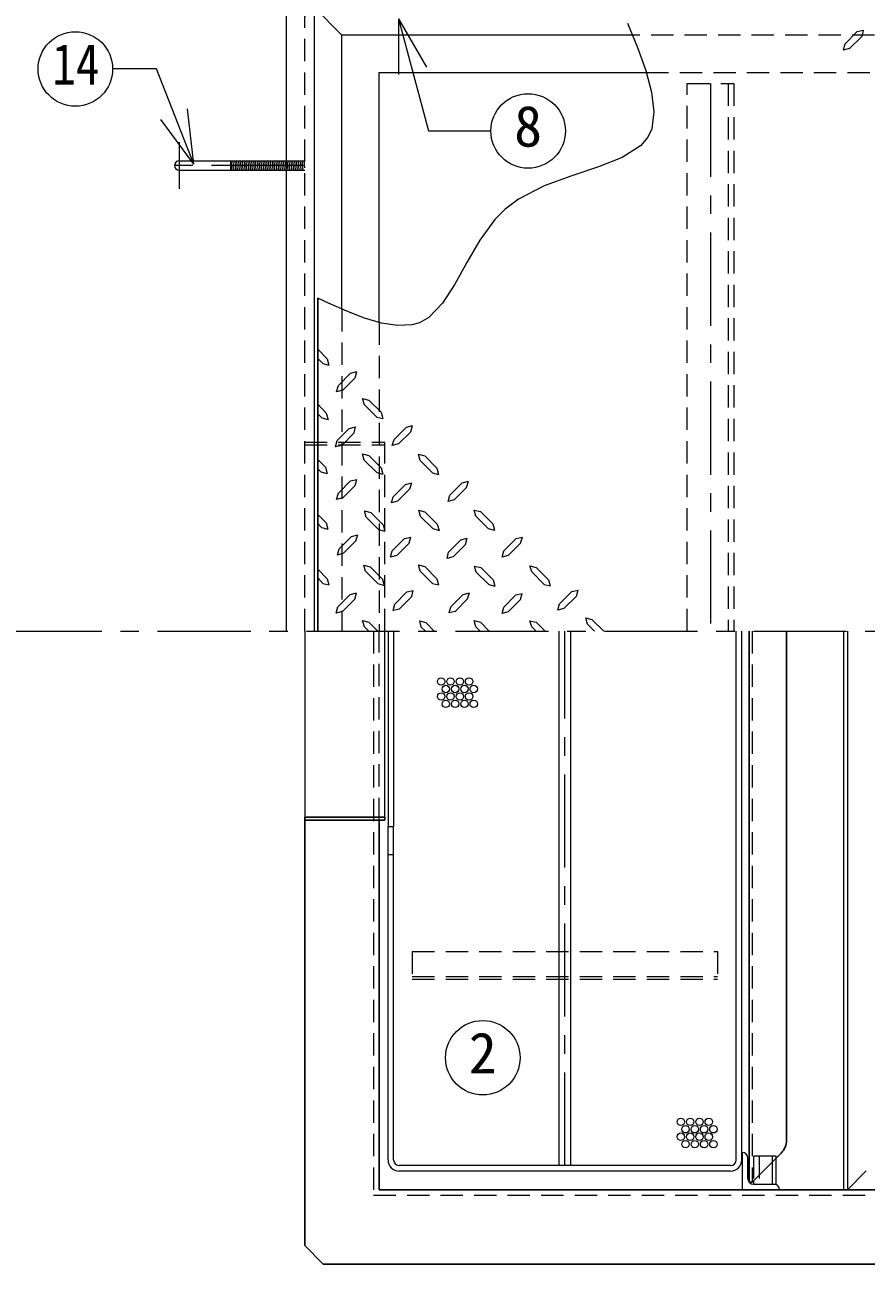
# Model space of a CAD drawing. Units: millimetres at full size, sheet at 1:10; details may follow other scales. Extents: x -2125 to 1925, y -1405 to 1405.
# Drawn here: x -1247 to -795, y 405 to 1071 of the extents above; entities that cross this region are included whole.
import ezdxf
from ezdxf.enums import TextEntityAlignment as Align

# ---------------------------------------------------------------- set-up
doc = ezdxf.new("R2010")
doc.units = ezdxf.units.MM
doc.header["$LTSCALE"] = 10
doc.linetypes.add('CHAIN1', pattern=[8, 5, -1, 1, -1])
doc.linetypes.add('DASHED1', pattern=[1.8, 1.2, -0.6])
doc.layers.add('0-A', color=4, linetype='Continuous', lineweight=9)
doc.styles.add('ＭＳ ゴシック', font='')
doc.styles.get('ＭＳ ゴシック').set_extended_font_data('MS Gothic')

msp = doc.modelspace()

# ---------------------------------------------------------------- linework, layer by layer
at = {"layer": '0-A', "color": 7, "lineweight": 18}
for p, q in [((-1106.8, 1095.02), (-1106.8, 745.02)), ((-1091.8, 1080.02), (-1091.8, 745.02)), ((-1046.45, 1073.9), (-1031.45, 1047.92)), ((-1046.45, 1073.9), (-1046.45, 1043.9)), ((-1176.43, 1046.89), (-1199.96, 1046.89)), ((-1156.26, 995.74), (-1176.43, 1046.89)), ((-1156.26, 995.74), (-1159.67, 1025.54)), ((-1156.26, 995.74), (-1174.11, 1019.85)), ((-1164.19, 997.52), (-1106.8, 997.52)), ((-1164.19, 992.52), (-1106.8, 992.52)), ((-1096.8, 745.02), (-1096.8, 645.02)), ((-1053.8, 645.02), (-1053.8, 745.02)), ((-960.05, 458.02), (-960.05, 745.02)), ((-954.05, 745.02), (-954.05, 458.02)), ((-865.05, 461.02), (-865.05, 745.02)), ((-862.05, 461.02), (-862.05, 745.02)), ((-807.3, 445.02), (-807.3, 745.02)), ((-805.3, 745.02), (-805.3, 445.02)), ((-1052.05, 640.02), (-1049.05, 640.02)), ((-1052.05, 461.02), (-1052.05, 640.02)), ((-1049.05, 461.02), (-1049.05, 640.02)), ((-861.8, 465.02), (-861.8, 445.02)), ((-858.8, 451.02), (-858.8, 462.02)), ((-845.8, 459.78), (-845.8, 448.02)), ((-843.64, 448.02), (-843.64, 461.94)), ((-868.05, 458.02), (-1046.05, 458.02)), ((-868.05, 455.02), (-1046.05, 455.02)), ((-855.8, 449.78), (-855.8, 448.02)), ((-855.8, 448.02), (-843.64, 448.02))]:
    msp.add_line(p, q, dxfattribs=at)
at = {"layer": '0-A'}
for p, q in [((-1091.8, 1080.02), (-1076.8, 1065.02)), ((-1076.8, 917.99), (-1076.8, 1065.02)), ((-920.8, 1065.02), (-1076.8, 1065.02)), ((-806.76, 1060.22), (-800.04, 1066.94)), ((-800.04, 1066.94), (-796.79, 1067.78)), ((-796.79, 1067.78), (-797.63, 1064.42)), ((-806.76, 1060.22), (-807.6, 1056.97)), ((-804.24, 1057.81), (-797.63, 1064.42)), ((-804.24, 1057.81), (-807.6, 1056.97)), ((-1056.8, 1045.02), (-913.33, 1045.02)), ((-1056.8, 910.62), (-1056.8, 1045.02)), ((-1136.69, 997.52), (-1136.69, 992.52)), ((-1135.82, 992.52), (-1136.23, 997.52)), ((-1134.82, 992.52), (-1135.23, 997.52)), ((-1133.82, 992.52), (-1134.23, 997.52)), ((-1132.81, 992.52), (-1133.22, 997.52)), ((-1131.81, 992.52), (-1132.22, 997.52)), ((-1130.81, 992.52), (-1131.22, 997.52)), ((-1129.8, 992.52), (-1130.21, 997.52)), ((-1128.8, 992.52), (-1129.21, 997.52)), ((-1127.8, 992.52), (-1128.21, 997.52)), ((-1126.79, 992.52), (-1127.2, 997.52)), ((-1125.79, 992.52), (-1126.2, 997.52)), ((-1124.79, 992.52), (-1125.2, 997.52)), ((-1123.78, 992.52), (-1124.19, 997.52)), ((-1122.78, 992.52), (-1123.19, 997.52)), ((-1121.78, 992.52), (-1122.19, 997.52)), ((-1120.77, 992.52), (-1121.18, 997.52)), ((-1119.77, 992.52), (-1120.18, 997.52)), ((-1118.77, 992.52), (-1119.18, 997.52)), ((-1117.76, 992.52), (-1118.17, 997.52)), ((-1116.76, 992.52), (-1117.17, 997.52)), ((-1115.76, 992.52), (-1116.17, 997.52)), ((-1114.75, 992.52), (-1115.16, 997.52)), ((-1113.75, 992.52), (-1114.16, 997.52)), ((-1112.75, 992.52), (-1113.16, 997.52)), ((-1111.74, 992.52), (-1112.15, 997.52)), ((-1110.74, 992.52), (-1111.15, 997.52)), ((-1109.74, 992.52), (-1110.15, 997.52)), ((-1108.73, 992.52), (-1109.14, 997.52)), ((-1107.73, 992.52), (-1108.14, 997.52)), ((-1106.8, 993.35), (-1107.14, 997.52)), ((-1084.7, 891.18), (-1089.8, 896.47)), ((-1087.12, 888.66), (-1089.8, 891.34)), ((-1087.12, 888.66), (-1083.76, 887.82)), ((-1084.7, 891.18), (-1083.76, 887.82)), ((-1072.21, 883.51), (-1078.72, 876.9)), ((-1069.69, 881.1), (-1076.3, 874.48)), ((-1072.21, 883.51), (-1068.85, 884.46)), ((-1069.69, 881.1), (-1068.85, 884.46)), ((-1079.66, 873.54), (-1078.72, 876.9)), ((-1076.3, 874.48), (-1079.66, 873.54)), ((-1085.23, 862.09), (-1089.8, 866.84)), ((-1065.7, 869.97), (-1062.34, 869.02)), ((-1064.75, 866.61), (-1065.7, 869.97)), ((-1058.14, 859.99), (-1064.75, 866.61)), ((-1055.72, 862.51), (-1062.34, 869.02)), ((-1087.64, 859.57), (-1089.8, 861.73)), ((-1087.64, 859.57), (-1084.28, 858.73)), ((-1085.23, 862.09), (-1084.28, 858.73)), ((-1058.14, 859.99), (-1054.78, 859.15)), ((-1055.72, 862.51), (-1054.78, 859.15)), ((-1072.84, 853.9), (-1079.35, 847.29)), ((-1072.84, 853.9), (-1069.48, 854.74)), ((-1070.32, 851.49), (-1069.48, 854.74)), ((-1042.18, 854.53), (-1048.79, 847.92)), ((-1039.76, 852.12), (-1046.38, 845.5)), ((-1042.18, 854.53), (-1038.82, 855.48)), ((-1039.76, 852.12), (-1038.82, 855.48)), ((-1080.29, 843.93), (-1079.35, 847.29)), ((-1070.32, 851.49), (-1076.93, 844.77)), ((-1076.93, 844.77), (-1080.29, 843.93)), ((-1065.7, 840.15), (-1062.34, 839.31)), ((-1064.86, 836.89), (-1065.7, 840.15)), ((-1055.72, 832.69), (-1062.34, 839.31)), ((-1035.67, 840.04), (-1032.31, 839.1)), ((-1034.83, 836.68), (-1035.67, 840.04)), ((-1025.8, 832.48), (-1032.31, 839.1)), ((-1085.65, 833.01), (-1089.8, 837.16)), ((-1088.17, 830.49), (-1089.8, 832.12)), ((-1085.65, 833.01), (-1084.81, 829.65)), ((-1058.14, 830.17), (-1064.86, 836.89)), ((-1055.72, 832.69), (-1054.88, 829.33)), ((-1028.21, 830.07), (-1034.83, 836.68)), ((-1025.8, 832.48), (-1024.85, 829.12)), ((-1088.17, 830.49), (-1084.81, 829.65)), ((-1072.21, 825.66), (-1078.72, 819.04)), ((-1072.21, 825.66), (-1068.85, 826.5)), ((-1069.69, 823.24), (-1068.85, 826.5)), ((-1058.14, 830.17), (-1054.88, 829.33)), ((-1028.21, 830.07), (-1024.85, 829.12)), ((-1012.25, 824.61), (-1008.89, 825.55)), ((-1009.84, 822.19), (-1008.89, 825.55)), ((-1079.66, 815.68), (-1078.72, 819.04)), ((-1069.69, 823.24), (-1076.3, 816.52)), ((-1042.7, 823.77), (-1049.32, 817.15)), ((-1040.29, 821.35), (-1046.9, 814.74)), ((-1042.7, 823.77), (-1039.34, 824.71)), ((-1040.29, 821.35), (-1039.34, 824.71)), ((-1012.25, 824.61), (-1018.87, 817.99)), ((-1076.3, 816.52), (-1079.66, 815.68)), ((-1085.33, 803.19), (-1089.8, 807.65)), ((-1064.65, 809.59), (-1061.29, 808.65)), ((-1063.81, 806.23), (-1064.65, 809.59)), ((-1057.09, 799.62), (-1063.81, 806.23)), ((-1054.67, 802.03), (-1061.29, 808.65)), ((-1035.56, 810.01), (-1032.2, 809.07)), ((-1034.62, 806.65), (-1035.56, 810.01)), ((-1028, 800.04), (-1034.62, 806.65)), ((-1025.59, 802.45), (-1032.2, 809.07)), ((-1005.74, 810.01), (-1002.38, 809.17)), ((-1004.9, 806.76), (-1005.74, 810.01)), ((-998.18, 800.14), (-1004.9, 806.76)), ((-995.77, 802.56), (-1002.38, 809.17)), ((-1087.75, 800.67), (-1089.8, 802.72)), ((-1087.75, 800.67), (-1084.39, 799.83)), ((-1085.33, 803.19), (-1084.39, 799.83)), ((-1057.09, 799.62), (-1053.83, 798.67)), ((-1054.67, 802.03), (-1053.83, 798.67)), ((-1028, 800.04), (-1024.64, 799.09)), ((-1025.59, 802.45), (-1024.64, 799.09)), ((-998.18, 800.14), (-994.93, 799.2)), ((-995.77, 802.56), (-994.93, 799.2)), ((-1071.68, 795.84), (-1078.3, 789.22)), ((-1069.27, 793.42), (-1075.88, 786.81)), ((-1071.68, 795.84), (-1068.32, 796.78)), ((-1069.27, 793.42), (-1068.32, 796.78)), ((-1043.23, 794.68), (-1049.74, 788.07)), ((-1040.71, 792.27), (-1047.32, 785.55)), ((-1043.23, 794.68), (-1039.87, 795.52)), ((-1040.71, 792.27), (-1039.87, 795.52)), ((-1012.88, 793.95), (-1019.5, 787.33)), ((-1012.88, 793.95), (-1009.52, 794.89)), ((-1010.47, 791.53), (-1009.52, 794.89)), ((-983.27, 794.68), (-989.89, 788.07)), ((-980.86, 792.27), (-987.47, 785.55)), ((-983.27, 794.68), (-979.91, 795.52)), ((-980.86, 792.27), (-979.91, 795.52)), ((-1079.14, 785.86), (-1078.3, 789.22)), ((-1075.88, 786.81), (-1079.14, 785.86)), ((-1050.68, 784.71), (-1049.74, 788.07)), ((-1047.32, 785.55), (-1050.68, 784.71)), ((-1020.34, 783.97), (-1019.5, 787.33)), ((-1010.47, 791.53), (-1017.08, 784.92)), ((-990.73, 784.71), (-989.89, 788.07)), ((-987.47, 785.55), (-990.73, 784.71)), ((-1065.07, 780.4), (-1061.71, 779.56)), ((-1064.12, 777.15), (-1065.07, 780.4)), ((-1055.09, 772.95), (-1061.71, 779.56)), ((-1035.67, 780.61), (-1032.31, 779.67)), ((-1034.83, 777.25), (-1035.67, 780.61)), ((-1025.8, 773.16), (-1032.31, 779.67)), ((-1017.08, 784.92), (-1020.34, 783.97)), ((-1005.53, 779.98), (-1002.17, 779.14)), ((-1004.69, 776.73), (-1005.53, 779.98)), ((-995.56, 772.53), (-1002.17, 779.14)), ((-965.84, 772.63), (-972.46, 779.25)), ((-1084.7, 773.16), (-1089.8, 778.25)), ((-1087.12, 770.64), (-1089.8, 773.7)), ((-1084.7, 773.16), (-1083.76, 769.8)), ((-1057.51, 770.53), (-1064.12, 777.15)), ((-1055.09, 772.95), (-1054.15, 769.59)), ((-1028.21, 770.64), (-1034.83, 777.25)), ((-1025.8, 773.16), (-1024.85, 769.8)), ((-997.97, 770.11), (-1004.69, 776.73)), ((-995.56, 772.53), (-994.72, 769.17)), ((-968.26, 770.11), (-974.87, 776.83)), ((-965.84, 772.63), (-965, 769.27)), ((-1087.12, 770.64), (-1083.76, 769.8)), ((-1072.31, 764.65), (-1068.95, 765.49)), ((-1069.9, 762.24), (-1068.95, 765.49)), ((-1057.51, 770.53), (-1054.15, 769.59)), ((-1041.86, 766.02), (-1048.48, 759.4)), ((-1041.86, 766.02), (-1038.5, 766.86)), ((-1039.34, 763.6), (-1038.5, 766.86)), ((-1028.21, 770.64), (-1024.85, 769.8)), ((-1011.73, 764.76), (-1008.37, 765.6)), ((-1009.31, 762.34), (-1008.37, 765.6)), ((-997.97, 770.11), (-994.72, 769.17)), ((-968.26, 770.11), (-965, 769.27)), ((-953.35, 766.23), (-959.96, 759.61)), ((-953.35, 766.23), (-949.99, 767.07)), ((-950.83, 763.81), (-949.99, 767.07)), ((-1072.31, 764.65), (-1078.93, 758.04)), ((-1069.9, 762.24), (-1076.51, 755.52)), ((-1049.32, 756.04), (-1048.48, 759.4)), ((-1039.34, 763.6), (-1046.06, 756.88)), ((-1011.73, 764.76), (-1018.34, 758.14)), ((-1009.31, 762.34), (-1015.93, 755.62)), ((-983.38, 764.44), (-989.89, 757.83)), ((-983.38, 764.44), (-980.02, 765.28)), ((-980.86, 762.03), (-980.02, 765.28)), ((-960.8, 756.25), (-959.96, 759.61)), ((-950.83, 763.81), (-957.55, 757.09)), ((-1079.87, 754.68), (-1078.93, 758.04)), ((-1076.51, 755.52), (-1079.87, 754.68)), ((-1046.06, 756.88), (-1049.32, 756.04)), ((-957.55, 757.09), (-960.8, 756.25)), ((-1065.7, 750.69), (-1062.34, 749.74)), ((-1064.75, 747.33), (-1065.7, 750.69)), ((-1062.44, 745.02), (-1064.75, 747.33)), ((-1057.61, 745.02), (-1062.34, 749.74)), ((-1035.04, 750.48), (-1031.68, 749.64)), ((-1034.2, 747.22), (-1035.04, 750.48)), ((-1031.99, 745.02), (-1034.2, 747.22)), ((-1027.24, 745.02), (-1031.68, 749.64)), ((-1005.74, 750.69), (-1002.38, 749.74)), ((-1004.9, 747.33), (-1005.74, 750.69)), ((-1002.59, 745.02), (-1004.9, 747.33)), ((-997.66, 745.02), (-1002.38, 749.74)), ((-967.73, 745.02), (-972.46, 749.74)), ((-941.17, 745.02), (-944.95, 748.8)), ((-936.19, 745.02), (-942.53, 751.21)), ((-1052.05, 745.02), (-1052.05, 640.02)), ((-1049.05, 745.02), (-1049.05, 640.02)), ((-805.3, 445.02), (-795.23, 455.09))]:
    msp.add_line(p, q, dxfattribs=at)
at = {"layer": '0-A', "linetype": 'DASHED1'}
for p, q in [((163.2, 1065.02), (-920.8, 1065.02)), ((-913.33, 1045.02), (143.2, 1045.02)), ((-869.3, 1039.02), (-869.3, 745.02)), ((-1106.8, 997.52), (-1096.8, 997.52)), ((-1106.73, 992.52), (-1106.8, 993.35)), ((-1106.8, 992.52), (-1096.8, 992.52)), ((-1105.72, 992.52), (-1106.13, 997.52)), ((-1104.72, 992.52), (-1105.13, 997.52)), ((-1103.72, 992.52), (-1104.13, 997.52)), ((-1102.71, 992.52), (-1103.12, 997.52)), ((-1101.71, 992.52), (-1102.12, 997.52)), ((-1100.71, 992.52), (-1101.12, 997.52)), ((-1099.7, 992.52), (-1100.11, 997.52)), ((-1098.7, 992.52), (-1099.11, 997.52)), ((-1097.7, 992.52), (-1098.11, 997.52)), ((-1096.8, 993.76), (-1097.1, 997.52)), ((-1076.8, 917.99), (-1076.8, 745.02)), ((-1056.8, 910.81), (-1056.8, 745.02)), ((-1096.8, 846.52), (-1053.8, 846.52)), ((-1053.8, 745.02), (-1053.8, 846.52)), ((-1096.8, 845.02), (-1053.8, 845.02)), ((-1052.05, 625.02), (-1049.05, 625.02)), ((-1039.05, 573.02), (-1039.05, 558.02)), ((-1039.05, 573.02), (-875.05, 573.02)), ((-875.05, 573.02), (-875.05, 558.02)), ((-1039.05, 559.52), (-875.05, 559.52)), ((-1039.05, 558.02), (-875.05, 558.02)), ((-852.8, 463.02), (-852.8, 448.02)), ((-845.8, 463.02), (-845.8, 459.78))]:
    msp.add_line(p, q, dxfattribs=at)
at = {"layer": '0-A', "color": 7, "linetype": 'DASHED1', "lineweight": 18}
for p, q in [((-891.3, 1039.02), (-866.3, 1039.02)), ((-891.3, 745.02), (-891.3, 1039.02)), ((-866.3, 1039.02), (-866.3, 745.02)), ((-1059.8, 745.02), (-1059.8, 442.02)), ((-1056.8, 643.52), (-1056.8, 745.02)), ((-856.55, 745.02), (-856.55, 449.03)), ((-1059.8, 442.02), (146.2, 442.02))]:
    msp.add_line(p, q, dxfattribs=at)
at = {"layer": '0-A', "linetype": 'CHAIN1'}
for p, q in [((-878.8, 1039.02), (-878.8, 745.02)), ((-1164.19, 1007.52), (-1164.19, 982.52)), ((-1096.8, 995.02), (-1176.69, 995.02)), ((-1335.8, 745.02), (583.2, 745.02)), ((-957.05, 458.02), (-957.05, 745.02))]:
    msp.add_line(p, q, dxfattribs=at)
at = {"layer": '0-A', "color": 5, "lineweight": 25}
for p, q in [((-1089.8, 923.79), (-1089.8, 745.02)), ((-858.05, 449.03), (-858.05, 745.02)), ((-838.05, 745.02), (-838.05, 471.68)), ((-1096.8, 643.52), (-1053.8, 643.52)), ((-1056.8, 445.02), (-1056.8, 643.52)), ((-1053.8, 643.52), (-1053.8, 645.02)), ((-856.55, 449.03), (-840.98, 464.61)), ((-856.55, 449.03), (-858.05, 449.03)), ((143.2, 445.02), (-1056.8, 445.02)), ((-1086.8, 405.02), (-1096.8, 415.02)), ((173.2, 405.02), (-1086.8, 405.02))]:
    msp.add_line(p, q, dxfattribs=at)
at = {"layer": '0-A', "linetype": 'DASHED1'}
for points in [[(-1096.8, 745.02), (-1096.8, 1075.02), (-1086.8, 1085.02)], [(-843.64, 461.94), (-843.64, 463.02), (-855.8, 463.02), (-855.8, 449.78)]]:
    msp.add_lwpolyline(points, dxfattribs=at)
at = {"layer": '0-A', "color": 7, "lineweight": 18}
for points in [[(-1046.45, 1073.9), (-1030.3, 1013.6), (-996.8, 1013.6)], [(-923.43, 1071.41), (-918.09, 1058.47), (-913.6, 1046.02), (-910.47, 1034.38), (-909.25, 1023.86), (-910.45, 1014.78), (-912.48, 1010.29), (-916.39, 1005.64), (-926.27, 999.33), (-939.03, 994.32), (-953.42, 989.6), (-968.17, 984.17), (-982, 977.02), (-989.1, 971.69), (-994.67, 966.07), (-1002.83, 954.94), (-1009.77, 942.98), (-1016.19, 931.33), (-1022.77, 921.1), (-1030.21, 913.44), (-1035.19, 910.62), (-1039.25, 909.45), (-1046.98, 909.06), (-1055.49, 910.42), (-1064.62, 913.14), (-1074.19, 916.85), (-1084.03, 921.16), (-1089.8, 923.79)]]:
    msp.add_lwpolyline(points, dxfattribs=at)
at = {"layer": '0-A'}
for points in [[(-1046.38, 845.5), (-1049.74, 844.66), (-1048.79, 847.92)], [(-1009.84, 822.19), (-1016.45, 815.58), (-1019.71, 814.63), (-1018.87, 817.99)], [(-1046.9, 814.74), (-1050.26, 813.9), (-1049.32, 817.15)], [(-974.87, 776.83), (-975.82, 780.09), (-972.46, 779.25)], [(-980.86, 762.03), (-987.47, 755.31), (-990.83, 754.47), (-989.89, 757.83)], [(-1015.93, 755.62), (-1019.18, 754.78), (-1018.34, 758.14)], [(-944.95, 748.8), (-945.89, 752.16), (-942.53, 751.21)], [(-972.56, 745.02), (-974.87, 747.33), (-975.82, 750.58), (-972.46, 749.74)]]:
    msp.add_lwpolyline(points, dxfattribs=at)
at = {"layer": '0-A', "color": 5, "lineweight": 25}
msp.add_lwpolyline([(-1096.8, 415.02), (-1096.8, 645.02), (-1053.8, 645.02)], dxfattribs=at)
at = {"layer": '0-A', "color": 7, "lineweight": 18}
for centre in [(-1219.96, 1046.89), (-976.8, 1013.6), (-1001.14, 515.9)]:
    msp.add_circle(centre, 20, dxfattribs=at)
at = {"layer": '0-A'}
for centre in [(-1023.51, 717.93), (-1018.51, 717.93), (-1013.51, 717.93), (-1008.51, 717.93), (-1021.01, 713.93), (-1016.01, 713.93), (-1011.01, 713.93), (-1006.01, 713.93), (-1023.51, 709.93), (-1021.01, 705.93), (-1018.51, 709.93), (-1016.01, 705.93), (-1013.51, 709.93), (-1011.01, 705.93), (-1008.51, 709.93), (-1006.01, 705.93), (-894.8, 481.49), (-892.3, 477.49), (-889.8, 481.49), (-887.3, 477.49), (-884.8, 481.49), (-882.3, 477.49), (-879.8, 481.49), (-877.3, 477.49), (-894.8, 473.49), (-889.8, 473.49), (-884.8, 473.49), (-879.8, 473.49), (-892.3, 469.49), (-887.3, 469.49), (-882.3, 469.49), (-877.3, 469.49)]:
    msp.add_circle(centre, 2, dxfattribs=at)
at = {"layer": '0-A', "color": 7, "lineweight": 18}
for centre, radius, start, end in [((-1164.19, 995.02), 2.5, 90, 270), ((-1046.05, 461.02), 6, 180, 270), ((-1046.05, 461.02), 3, 180, 270), ((-868.05, 461.02), 6, 270, 0), ((-868.05, 461.02), 3, 270, 0), ((-861.8, 462.02), 3, 0, 90), ((-855.8, 451.02), 3, 180, 270), ((-844.8, 445.02), 3, 0, 90)]:
    msp.add_arc(centre, radius, start, end, dxfattribs=at)
at = {"layer": '0-A', "color": 5, "lineweight": 25}
msp.add_arc((-848.05, 471.68), 10, 315, 360, dxfattribs=at)

# ---------------------------------------------------------------- texts
at = {"layer": '0-A', "color": 7, "style": 'ＭＳ ゴシック', "width": 0.85}
msp.add_text('14', height=21.99, dxfattribs=at).set_placement((-1232.46, 1031.89), align=Align.BOTTOM_LEFT)
at = {"layer": '0-A', "color": 7, "style": 'ＭＳ ゴシック'}
for s, p in [('8', (-984.3, 998.6)), ('2', (-1008.64, 500.9))]:
    msp.add_text(s, height=21.99, dxfattribs=at).set_placement(p, align=Align.BOTTOM_LEFT)

doc.saveas('drawing.dxf')
